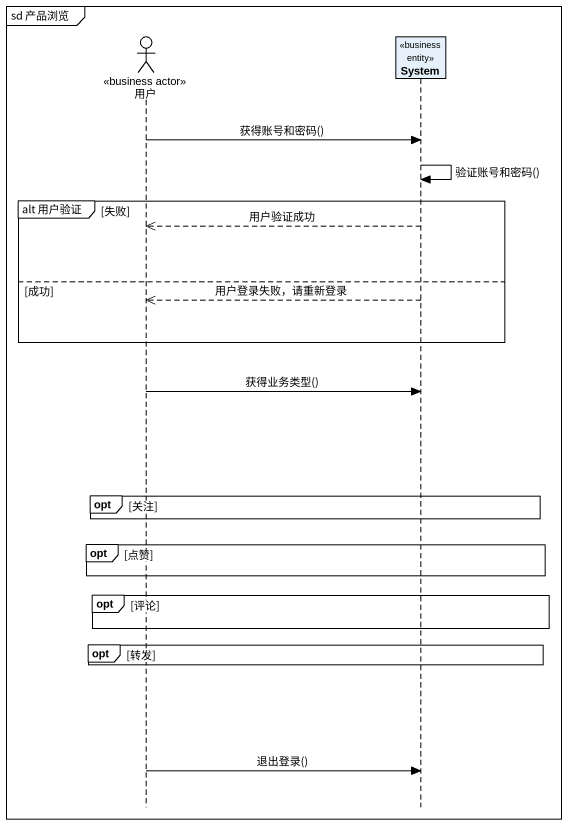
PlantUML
@startuml
mainframe sd 产品浏览
hide footbox
actor 用户 <<business actor>>
participant System <<business entity>>

用户 -> System : 获得账号和密码()
System -> System : 验证账号和密码()
group alt 用户验证 [失败]
  System -->> 用户 : 用户验证成功
else 成功
  System -->> 用户 : 用户登录失败，请重新登录
end
用户 -> System : 获得业务类型()
opt 关注
end
opt 点赞
end
opt 评论
end
opt 转发
end
用户 -> System : 退出登录()
@enduml
